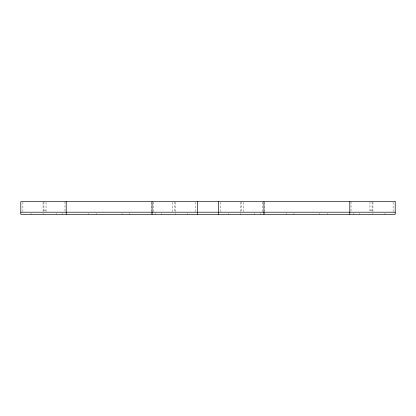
<?xml version="1.0" encoding="UTF-8"?>
<svg xmlns="http://www.w3.org/2000/svg" width="416" height="416" viewBox="0 0 416 416"><rect width="100%" height="100%" fill="white"/><g stroke="black" fill="none" stroke-linecap="round" stroke-linejoin="round"><path stroke-width="0.31" stroke-dasharray="2.08 1.56" d="M43.935 210.101L46.041 210.101M369.959 210.101L372.065 210.101M393.099 202.306L393.099 211.588M384.998 213.257L384.998 214.308M372.934 202.306L372.934 211.588M372.934 213.257L372.934 214.308M372.065 201.692L372.065 211.682M369.959 201.692L369.959 211.682M359.128 213.257L359.128 214.308M353.449 213.257L353.449 214.308M351.031 201.692L351.031 211.588M327.579 213.257L327.579 214.308M319.795 213.257L319.795 214.308M293.925 213.257L293.925 214.308M286.14 213.257L286.14 214.308M264.789 202.306L264.789 211.588M264.789 213.257L264.789 214.308M262.688 202.306L262.688 211.588M260.27 213.257L260.27 214.308M254.592 213.257L254.592 214.308M243.755 202.306L243.755 211.588M241.654 201.692L241.654 211.588M240.781 202.306L240.781 211.588M240.781 213.257L240.781 214.308M228.717 213.257L228.717 214.308M220.62 202.306L220.62 211.588M195.38 202.306L195.38 211.588M187.283 213.257L187.283 214.308M175.219 202.306L175.219 211.588M175.219 213.257L175.219 214.308M174.346 201.692L174.346 211.588M172.245 202.306L172.245 211.588M161.408 213.257L161.408 214.308M155.73 213.257L155.73 214.308M153.312 202.306L153.312 211.588M151.211 202.306L151.211 211.588M151.211 213.257L151.211 214.308M129.86 213.257L129.86 214.308M122.075 213.257L122.075 214.308M96.205 213.257L96.205 214.308M88.421 213.257L88.421 214.308M64.969 201.692L64.969 211.588M62.551 213.257L62.551 214.308M56.872 213.257L56.872 214.308M46.041 202.306L46.041 211.682M43.935 201.692L43.935 211.682M43.066 202.306L43.066 211.588M43.066 213.257L43.066 214.308M31.002 213.257L31.002 214.308M22.901 202.306L22.901 211.588"/><path stroke-width="0.62" d="M20.8 212.207L395.2 212.207M349.799 201.692L349.799 214.308M263.921 201.692L263.921 214.308M218.514 201.692L218.514 214.308M197.486 201.692L197.486 214.308M152.079 201.692L152.079 214.308M66.201 201.692L66.201 214.308M395.2 201.692L20.8 201.692L20.8 214.308L395.2 214.308L395.2 201.692"/></g></svg>
